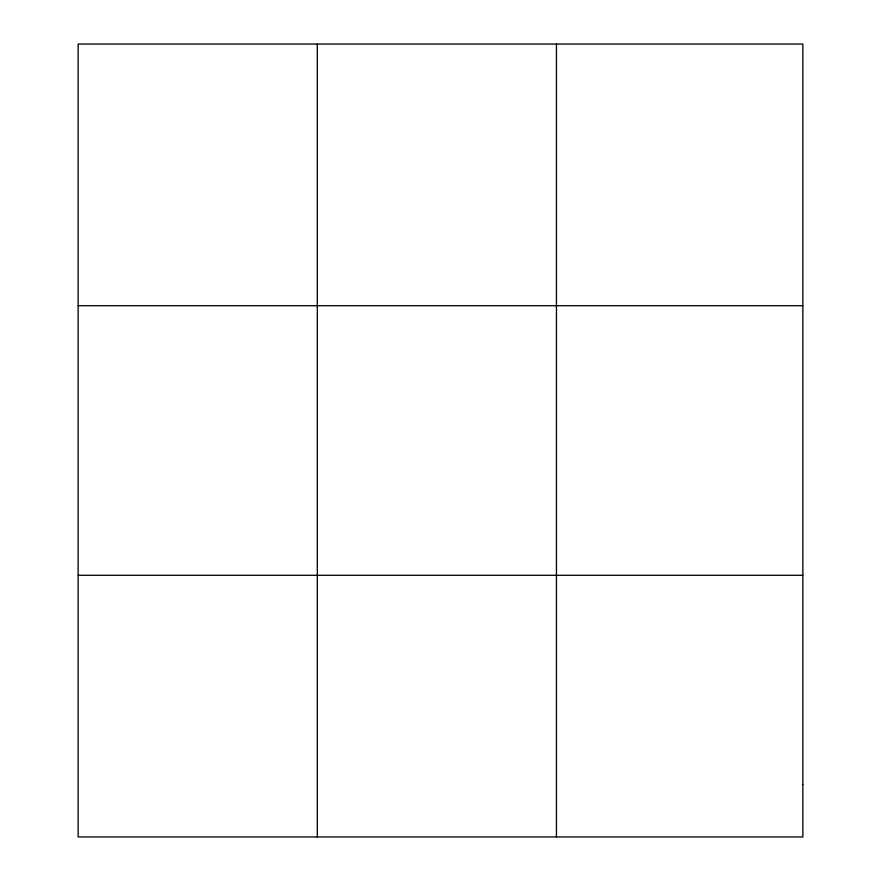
<?xml version="1.0" encoding="UTF-8"?>
<svg xmlns="http://www.w3.org/2000/svg" width="881" height="881" viewBox="0 0 881 881"><rect width="100%" height="100%" fill="white"/><g stroke="black" fill="none" stroke-linecap="round" stroke-linejoin="round"><path stroke-width="1.32" d="M317.303 44.05L317.303 836.95M556.451 44.05L556.451 836.95M78.145 305.707L802.855 305.707M78.145 575.293L802.855 575.293M802.855 784.619L802.855 836.95L78.145 836.95L78.145 44.05L802.855 44.05L802.855 784.619"/></g></svg>
